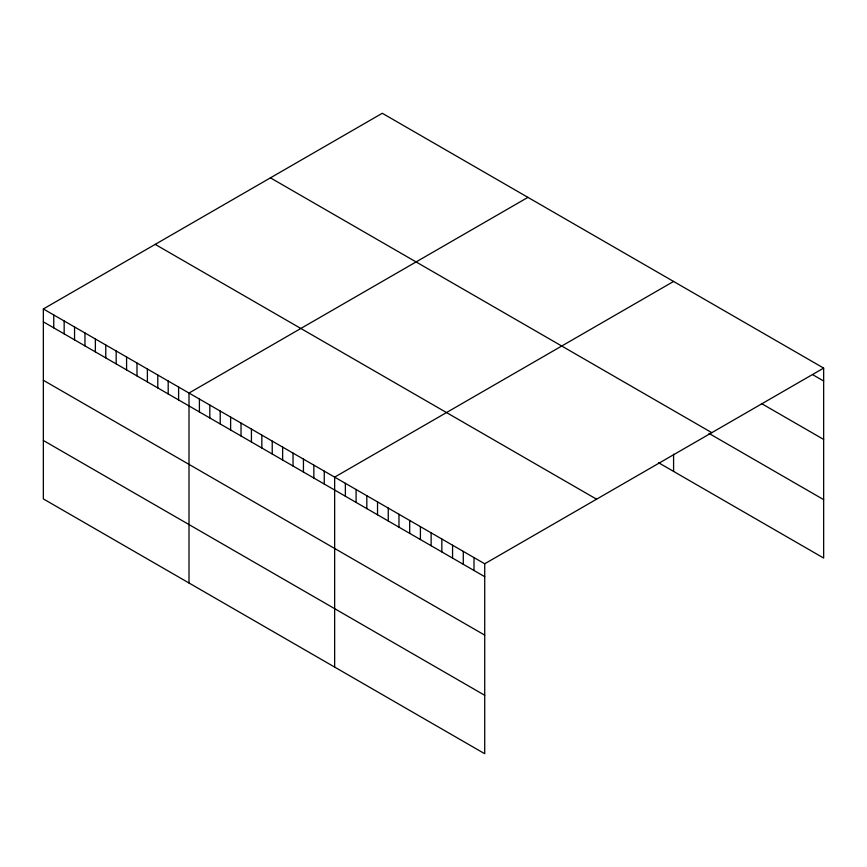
<?xml version="1.0" encoding="UTF-8"?>
<svg xmlns="http://www.w3.org/2000/svg" width="867" height="867" viewBox="0 0 867 867"><rect width="100%" height="100%" fill="white"/><g stroke="black" fill="none" stroke-linecap="round" stroke-linejoin="round"><path stroke-width="1.3" d="M43.35 308.955L484.718 563.778L484.718 753.726L43.35 498.904L43.35 308.955L382.282 113.274L823.65 368.096L823.65 558.045L658.552 462.729M527.927 197.362L189.006 393.044L189.006 582.992M673.583 281.45L334.651 477.132L334.651 667.091M484.718 563.778L823.65 368.096M812.932 374.815L823.65 381.003M761.475 403.534L823.65 439.428M270.428 177.843L711.807 432.666M708.957 433.402L823.65 499.62M155.193 244.375L596.572 499.197M43.35 321.852L484.718 576.674M43.35 380.277L484.718 635.11M43.35 440.479L484.718 695.301M673.583 454.145L673.583 471.41M474 557.589L474 570.486M463.281 551.401L463.281 564.298M452.563 545.213L452.563 558.11M441.845 539.014L441.845 551.921M431.127 532.826L431.127 545.733M420.408 526.637L420.408 539.545M409.69 520.449L409.69 533.357M398.972 514.261L398.972 527.169M388.253 508.073L388.253 520.98M377.535 501.885L377.535 514.792M366.817 495.696L366.817 508.604M356.088 489.508L356.088 502.416M345.369 483.32L345.369 496.227M324.247 471.128L324.247 484.035M313.843 465.124L313.843 478.02M303.439 459.109L303.439 472.016M293.035 453.105L293.035 466.012M282.631 447.101L282.631 460.009M272.227 441.097L272.227 454.005M261.834 435.093L261.834 447.99M251.43 429.078L251.43 441.986M241.026 423.074L241.026 435.982M230.622 417.07L230.622 429.978M220.218 411.066L220.218 423.963M209.814 405.052L209.814 417.959M199.41 399.048L199.41 411.955M178.602 387.04L178.602 399.936M168.198 381.025L168.198 393.932M157.794 375.021L157.794 387.928M147.39 369.017L147.39 381.924M136.986 363.013L136.986 375.91M126.582 356.998L126.582 369.906M116.178 350.994L116.178 363.902M105.774 344.99L105.774 357.898M95.37 338.986L95.37 351.883M84.966 332.971L84.966 345.879M74.562 326.967L74.562 339.875M64.158 320.963L64.158 333.871M53.754 314.959L53.754 327.867"/></g></svg>
